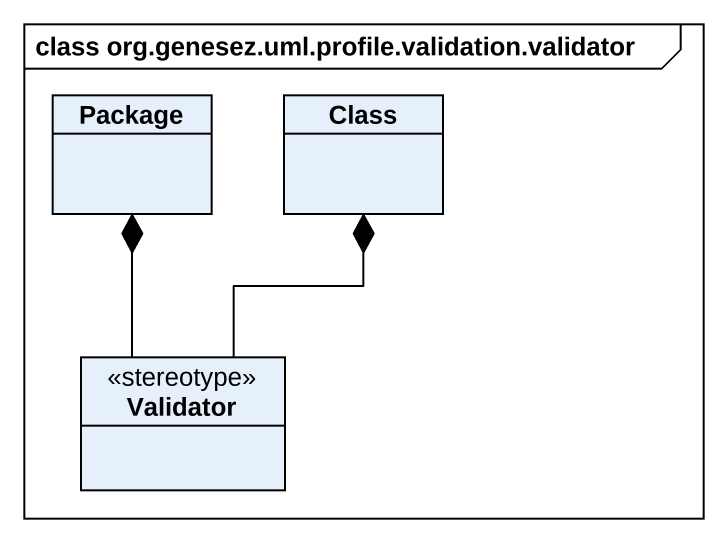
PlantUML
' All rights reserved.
@startuml
mainframe class org.genesez.uml.profile.validation.validator
hide circle
hide empty members
class "Package" as Package_
class "Class" as Class_
class Validator <<stereotype>>
Validator -up-* Package_
Validator -up-* Class_
@enduml
